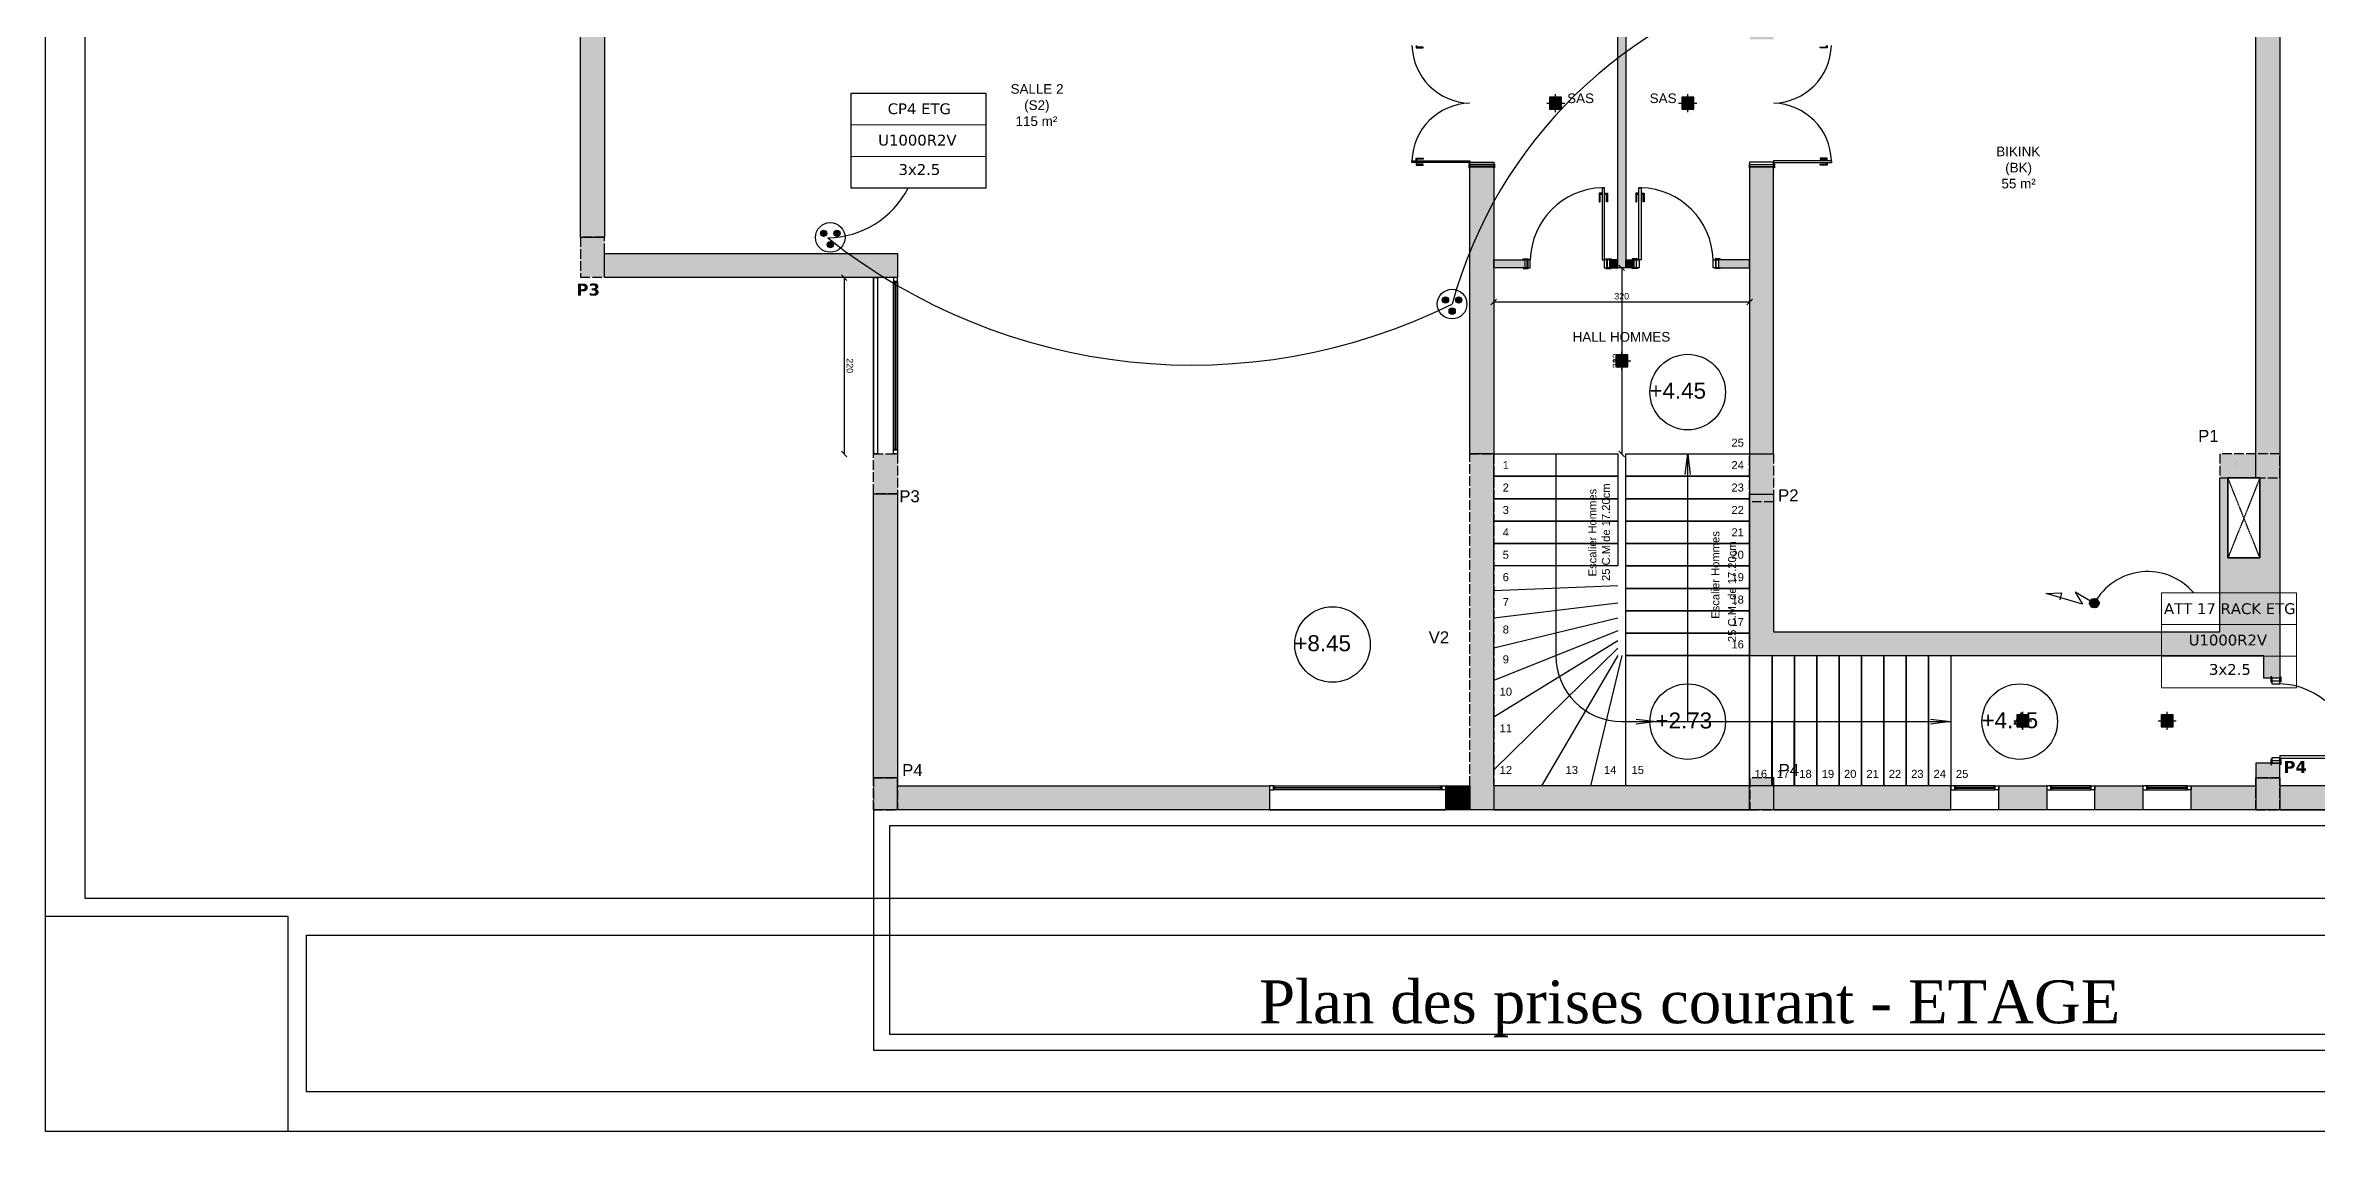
# Model space of a CAD drawing. Header units: millimetres. Extents: x 71819 to 78266, y 23672 to 38445.
# Drawn here: x 73590 to 76428, y 35391 to 36749 of the extents above; entities that cross this region are included whole.
import ezdxf
from ezdxf.enums import TextEntityAlignment as Align

# ---------------------------------------------------------------- set-up
doc = ezdxf.new("R2010")
doc.units = ezdxf.units.MM
for name, pattern in [('ACAD_ISO02W100', [15, 12, -3]), ('ACAD_ISO03W100', [30, 12, -18]), ('PROJECTION', [0.375, 0.25, -0.125])]:
    doc.linetypes.add(name, pattern=pattern)
for name, color, linetype in [('FORCE', 3, 'Continuous'), ('Plan Archi', 8, 'Continuous'), ('prise', 1, 'Continuous'), ('PRISES DE COURANT', 5, 'Continuous'), ('TEXTE', 7, 'Continuous')]:
    doc.layers.add(name, color=color, linetype=linetype)
doc.layers.add('STRUCTURE POUTRES', color=5, linetype='ACAD_ISO03W100', lineweight=20)
doc.styles.add('ARIAL', font='arial.ttf')
doc.styles.add('CARTOUCHE', font='verdana.ttf')
doc.styles.get("Standard").update_dxf_attribs({"font": 'arial.ttf'})
doc.styles.add('Verdana', font='verdana.ttf')

# ---------------------------------------------------------------- blocks, each defined once
blk = doc.blocks.new('_OBLIQUE')
at = {"color": 0, "linetype": 'ByBlock'}
blk.add_line((-0.5, -0.5), (0.5, 0.5), dxfattribs=at)
blk = doc.blocks.new('Prise de courant normale')
at = {"layer": 'prise', "linetype": 'Continuous'}
for points in [[(-122, 51, 1), (-44, 51, 1)], [(44, 51, 1), (122, 51, 1)], [(-38, -89, 1), (41, -89, 1)]]:
    blk.add_hatch(color=5, dxfattribs=at).paths.add_polyline_path(points, flags=0)
at = {"layer": 'prise', "color": 1, "linetype": 'Continuous'}
blk.add_circle((0, 0), 185, dxfattribs=at)
at = {"layer": 'prise', "color": 5, "linetype": 'Continuous'}
for centre in [(-83, 51), (83, 51), (1, -89)]:
    blk.add_circle(centre, 39.4, dxfattribs=at)
blk = doc.blocks.new('ETIQ ECL')
at = {"color": 6, "linetype": 'ByBlock'}
blk.add_lwpolyline([(-28.09, 19.8), (28.09, 19.8), (28.09, -19.8), (-28.09, -19.8)], close=True, dxfattribs=at)
at = {"layer": 'STRUCTURE POUTRES', "color": 6, "linetype": 'ByBlock'}
for points in [[(-28.09, 19.8), (28.09, 19.8), (28.09, 6.6), (-28.09, 6.6)], [(-28.09, 6.6), (28.09, 6.6), (28.09, -6.6), (-28.09, -6.6)], [(-28.09, -6.6), (28.09, -6.6), (28.09, -19.8), (-28.09, -19.8)]]:
    blk.add_lwpolyline(points, close=True, dxfattribs=at)
at = {"layer": 'STRUCTURE POUTRES', "color": 6, "linetype": 'ByBlock', "style": 'Verdana'}
for tag, p in [('CIRCUIT', (0.33, 10.99)), ('CABLE', (-0.49, -2.08)), ('SECTION', (0.37, -14.32))]:
    blk.add_attdef(tag, text='', height=4.5, dxfattribs=at).set_placement(p, align=Align.CENTER)
blk = doc.blocks.new('alimentation electrique')
at = {"layer": 'FORCE', "lineweight": 50}
blk.add_hatch(color=1, dxfattribs=at).paths.add_polyline_path([(54.9, -36.5, 1), (41.3, -19.1, 1)])
at = {"color": 1, "linetype": 'ByBlock'}
blk.add_lwpolyline([(38.4, -22.6), (0.5, -0.3), (18.2, -30.1), (-72.5, -4), (-33.8, -1.9), (-38.2, -19.2)], dxfattribs=at)
at = {"layer": 'FORCE', "color": 1, "lineweight": 40}
blk.add_circle((48.1, -27.8), 11, dxfattribs=at)

msp = doc.modelspace()

# ---------------------------------------------------------------- hatches: boundary and pattern name
at = {"layer": 'Plan Archi'}
h = msp.add_hatch(color=256, dxfattribs=at)
h.dxf.hatch_style = 1
h.paths.add_polyline_path([(74258.2, 37304.3), (74288.2, 37304.3), (74288.2, 36508.5), (74258.2, 36508.5)])
h = msp.add_hatch(color=256, dxfattribs=at)
h.dxf.hatch_style = 1
h.paths.add_polyline_path([(75719.3, 36756), (75719.3, 36952.2), (76032.7, 36952.2), (76032.7, 36980.7), (76042.7, 36980.7), (76042.7, 36952.2), (76381.8, 36952.2), (76381.8, 35957.8), (76361.8, 35957.8), (76361.8, 35986), (75719.3, 35986), (75719.3, 36188), (75749.3, 36188), (75749.3, 36016), (76306.9, 36016), (76306.9, 36208.2), (76351.8, 36208.2), (76351.8, 36922.2), (75749.3, 36922.2), (75749.3, 36756)])
h.paths.add_polyline_path([(76316.9, 36208.2), (76356.9, 36208.2), (76356.9, 36108.2), (76316.9, 36108.2)], flags=17)
h = msp.add_hatch(color=256, dxfattribs=at)
h.dxf.hatch_style = 1
h.paths.add_polyline_path([(75554.4, 36882.2), (75564.4, 36882.2), (75564.4, 36470.7), (75554.4, 36470.7)])
at = {"layer": 'Plan Archi', "true_color": 0xffffff}
h = msp.add_hatch(color=7, dxfattribs=at)
h.dxf.hatch_style = 1
h.paths.add_polyline_path([(75469.4, 36669), (75484.4, 36669), (75484.4, 36684), (75469.4, 36684)])
at = {"layer": 'Plan Archi'}
h = msp.add_hatch(color=256, dxfattribs=at)
h.dxf.hatch_style = 1
edge = h.paths.add_edge_path()
edge.add_arc((75476.9, 36676.5), 2.73, 0, 360, ccw=False)
at = {"layer": 'Plan Archi', "true_color": 0xffffff}
h = msp.add_hatch(color=7, dxfattribs=at)
h.dxf.hatch_style = 1
h.paths.add_polyline_path([(75634.4, 36669), (75649.4, 36669), (75649.4, 36684), (75634.4, 36684)])
at = {"layer": 'Plan Archi'}
h = msp.add_hatch(color=256, dxfattribs=at)
h.dxf.hatch_style = 1
edge = h.paths.add_edge_path()
edge.add_arc((75641.9, 36676.5), 2.73, 0, 360, ccw=False)
h = msp.add_hatch(color=256, dxfattribs=at)
h.dxf.hatch_style = 1
h.paths.add_polyline_path([(75369.5, 36597), (75399.5, 36597), (75399.5, 36238.2), (75369.5, 36238.2)])
h = msp.add_hatch(color=256, dxfattribs=at)
h.dxf.hatch_style = 1
h.paths.add_polyline_path([(75719.3, 36238.2), (75749.3, 36238.2), (75749.3, 36597), (75719.3, 36597)], flags=17)
at = {"layer": 'Plan Archi', "linetype": 'ACAD_ISO02W100'}
for points in [[(74258.2, 36458.9), (74288.2, 36458.9), (74288.2, 36508.9), (74258.2, 36508.9)], [(74624.6, 36238.2), (74654.6, 36238.2), (74654.6, 36188.2), (74624.6, 36188.2)], [(75719.3, 36238.2), (75749.3, 36238.2), (75749.3, 36178.2), (75719.3, 36178.2)], [(76306.9, 36208.2), (76381.9, 36208.2), (76381.9, 36238.2), (76306.9, 36238.2)], [(76306.9, 36208.2), (76381.9, 36208.2), (76381.9, 36238.2), (76306.9, 36238.2)], [(74654.6, 35793.4), (74654.6, 35833.4), (74624.6, 35833.4), (74624.6, 35793.4)]]:
    msp.add_hatch(color=256, dxfattribs=at).paths.add_polyline_path(points)
at = {"layer": 'Plan Archi'}
h = msp.add_hatch(color=256, dxfattribs=at)
h.dxf.hatch_style = 1
h.paths.add_polyline_path([(74654.6, 36458.5), (74288.2, 36458.5), (74288.2, 36488.5), (74654.6, 36488.5)])
h = msp.add_hatch(color=256, dxfattribs=at)
h.dxf.hatch_style = 1
h.paths.add_polyline_path([(75438.3, 36470.7), (75399.5, 36470.7), (75399.5, 36480.7), (75438.3, 36480.7)])
h = msp.add_hatch(color=256, dxfattribs=at)
h.dxf.hatch_style = 1
h.paths.add_polyline_path([(75544.4, 36470.7), (75554.4, 36470.7), (75554.4, 36480.7), (75544.4, 36480.7)])
h = msp.add_hatch(color=256, dxfattribs=at)
h.dxf.hatch_style = 1
h.paths.add_polyline_path([(75574.4, 36470.7), (75564.4, 36470.7), (75564.4, 36480.7), (75574.4, 36480.7)])
h = msp.add_hatch(color=256, dxfattribs=at)
h.dxf.hatch_style = 1
h.paths.add_polyline_path([(75680.5, 36470.7), (75719.3, 36470.7), (75719.3, 36480.7), (75680.5, 36480.7)])
at = {"layer": 'Plan Archi', "true_color": 0xffffff}
h = msp.add_hatch(color=7, dxfattribs=at)
h.dxf.hatch_style = 1
h.paths.add_polyline_path([(75552, 36346.9), (75567, 36346.9), (75567, 36361.9), (75552, 36361.9)])
at = {"layer": 'Plan Archi'}
h = msp.add_hatch(color=256, dxfattribs=at)
h.dxf.hatch_style = 1
edge = h.paths.add_edge_path()
edge.add_arc((75559.5, 36354.4), 2.73, 0, 360, ccw=False)
at = {"layer": 'Plan Archi', "linetype": 'ACAD_ISO02W100'}
h = msp.add_hatch(color=256, dxfattribs=at)
h.dxf.hatch_style = 1
h.paths.add_polyline_path([(74624.6, 36238.2), (74654.6, 36238.2), (74654.6, 36188.2), (74624.6, 36188.2)])
h = msp.add_hatch(color=256, dxfattribs=at)
h.dxf.hatch_style = 1
h.paths.add_polyline_path([(75369.5, 36238.2), (75399.6, 36238.2), (75399.6, 35793.4), (75369.5, 35793.4)])
at = {"layer": 'Plan Archi'}
h = msp.add_hatch(color=256, dxfattribs=at)
h.dxf.hatch_style = 1
h.paths.add_polyline_path([(74624.6, 36188.2), (74654.6, 36188.2), (74654.6, 35833.4), (74624.6, 35833.4)])
at = {"layer": 'Plan Archi', "true_color": 0xffffff}
h = msp.add_hatch(color=7, dxfattribs=at)
h.dxf.hatch_style = 1
h.paths.add_polyline_path([(76053.3, 35897.1), (76068.3, 35897.1), (76068.3, 35912.1), (76053.3, 35912.1)])
at = {"layer": 'Plan Archi'}
h = msp.add_hatch(color=256, dxfattribs=at)
h.dxf.hatch_style = 1
edge = h.paths.add_edge_path()
edge.add_arc((76060.8, 35904.6), 2.73, 0, 360, ccw=False)
at = {"layer": 'Plan Archi', "true_color": 0xffffff}
h = msp.add_hatch(color=7, dxfattribs=at)
h.dxf.hatch_style = 1
h.paths.add_polyline_path([(76233.3, 35897.1), (76248.3, 35897.1), (76248.3, 35912.1), (76233.3, 35912.1)])
at = {"layer": 'Plan Archi'}
h = msp.add_hatch(color=256, dxfattribs=at)
h.dxf.hatch_style = 1
edge = h.paths.add_edge_path()
edge.add_arc((76240.8, 35904.6), 2.73, 0, 360, ccw=False)
h = msp.add_hatch(color=256, dxfattribs=at)
h.dxf.hatch_style = 1
h.paths.add_polyline_path([(76511.8, 35823.4), (76381.8, 35823.4), (76381.8, 35851.7), (76351.8, 35851.7), (76351.8, 35833.4), (76381.8, 35833.4), (76381.8, 35793.4), (76511.8, 35793.4)])
at = {"layer": 'Plan Archi', "linetype": 'ACAD_ISO02W100'}
h = msp.add_hatch(color=256, dxfattribs=at)
h.dxf.hatch_style = 1
h.paths.add_polyline_path([(74624.6, 35833.4), (74654.6, 35833.4), (74654.6, 35793.4), (74624.6, 35793.4)])
at = {"layer": 'Plan Archi'}
h = msp.add_hatch(color=256, dxfattribs=at)
h.dxf.hatch_style = 1
h.paths.add_polyline_path([(74654.6, 35823.4), (75119.5, 35823.4), (75119.5, 35793.4), (74654.6, 35793.4)])
h = msp.add_hatch(color=256, dxfattribs=at)
h.dxf.hatch_style = 1
h.paths.add_polyline_path([(75339.5, 35823.4), (75369.5, 35823.4), (75369.5, 35793.4), (75339.5, 35793.4)])
h = msp.add_hatch(color=256, dxfattribs=at)
h.dxf.hatch_style = 1
h.paths.add_polyline_path([(75399.6, 35793.4), (75719.3, 35793.4), (75719.3, 35823.4), (75399.6, 35823.4)])
at = {"layer": 'Plan Archi', "linetype": 'ACAD_ISO02W100'}
h = msp.add_hatch(color=256, dxfattribs=at)
h.dxf.hatch_style = 1
h.paths.add_polyline_path([(75719.4, 35793.4), (75749.4, 35793.4), (75749.4, 35833.4), (75719.4, 35833.4)])
at = {"layer": 'Plan Archi'}
h = msp.add_hatch(color=256, dxfattribs=at)
h.dxf.hatch_style = 1
h.paths.add_polyline_path([(75970.8, 35823.4), (75749.3, 35823.4), (75749.3, 35793.4), (75970.8, 35793.4)])
h = msp.add_hatch(color=256, dxfattribs=at)
h.dxf.hatch_style = 1
h.paths.add_polyline_path([(76030.8, 35793.4), (76030.8, 35823.4), (76090.8, 35823.4), (76090.8, 35793.4)])
h = msp.add_hatch(color=256, dxfattribs=at)
h.dxf.hatch_style = 1
h.paths.add_polyline_path([(76150.8, 35793.4), (76150.8, 35823.4), (76210.8, 35823.4), (76210.8, 35793.4)])
h = msp.add_hatch(color=256, dxfattribs=at)
h.dxf.hatch_style = 1
h.paths.add_polyline_path([(76270.8, 35823.4), (76351.8, 35823.4), (76351.8, 35793.4), (76270.8, 35793.4)])
at = {"layer": 'Plan Archi', "linetype": 'ACAD_ISO02W100'}
h = msp.add_hatch(color=256, dxfattribs=at)
h.dxf.hatch_style = 1
h.paths.add_polyline_path([(76351.8, 35833.4), (76381.8, 35833.4), (76381.8, 35793.4), (76351.8, 35793.4)])
h = msp.add_hatch(color=256, dxfattribs=at)
h.dxf.hatch_style = 1
h.paths.add_polyline_path([(76351.8, 35793.4), (76381.8, 35793.4), (76381.8, 35833.4), (76351.8, 35833.4)])

# ---------------------------------------------------------------- linework, layer by layer
msp.add_lwpolyline([(77866.2, 38444.6), (77866.2, 35391.5), (73589.8, 35391.5), (73589.8, 38444.6)], close=True)
for points in [[(73639.5, 35682.9), (73639.5, 38394.9), (77816.4, 38394.9), (77816.4, 35682.9)], [(77816.4, 35682.9), (73639.5, 35682.9)], [(73893, 35391.5), (73893, 35660), (73589.8, 35660)], [(73916, 35637), (77194.9, 35637)], [(73916, 35441.2), (73916, 35637)], [(77194.9, 35441.2), (73916, 35441.2)], [(77194.9, 35441.2), (73920, 35441.2)]]:
    msp.add_lwpolyline(points)
at = {"color": 6, "linetype": 'ByBlock'}
msp.add_arc((76216.6, 36015.4, -1), 75.8, 40.4285, 151.3119, dxfattribs=at)
at = {"layer": 'Plan Archi'}
for p, q in [((76381.8, 36952.2), (76381.8, 35957.8)), ((76351.8, 36208.2), (76351.8, 36922.2)), ((75554.4, 36470.7), (75554.4, 36882.2)), ((75564.4, 36882.2), (75564.4, 36470.7)), ((75302.7, 36748.4), (75302.7, 36745.4)), ((75302.7, 36745.4), (75311.3, 36745.4)), ((75303.6, 36746.5), (75303.6, 36748.5)), ((75311.3, 36746.5), (75303.6, 36746.5)), ((75311.3, 36745.4), (75311.3, 36746.5)), ((75807.5, 36746.5), (75815.2, 36746.5)), ((75807.5, 36745.4), (75807.5, 36746.5)), ((75816.1, 36745.4), (75807.5, 36745.4)), ((75815.2, 36746.5), (75815.2, 36748.5)), ((75816.1, 36748.4), (75816.1, 36745.4)), ((75297.3, 36604.3), (75369.5, 36604.3)), ((75297.3, 36602.2), (75297.3, 36604.3)), ((75297.3, 36604.3), (75297.3, 36602.2)), ((75369.5, 36602.2), (75297.3, 36602.2)), ((75302.7, 36607.5), (75311.3, 36607.5)), ((75302.7, 36604.5), (75302.7, 36607.5)), ((75302.7, 36602.1), (75302.7, 36599.1)), ((75302.7, 36599.1), (75311.3, 36599.1)), ((75311.3, 36606.4), (75303.6, 36606.4)), ((75303.6, 36606.4), (75303.6, 36604.4)), ((75303.6, 36600.2), (75303.6, 36602.2)), ((75311.3, 36600.2), (75303.6, 36600.2)), ((75311.3, 36607.5), (75311.3, 36606.4)), ((75311.3, 36599.1), (75311.3, 36600.2)), ((75369.3, 36600.7), (75368.6, 36600.7)), ((75368.6, 36600.7), (75368.6, 36595.6)), ((75368.6, 36595.6), (75369.3, 36595.6)), ((75369.3, 36595.6), (75369.3, 36600.7)), ((75369.5, 36604.3), (75369.5, 36602.2)), ((75369.5, 36602.5), (75399.5, 36602.5)), ((75369.5, 36599.9), (75369.5, 36602.5)), ((75369.5, 36597), (75369.5, 36602.5)), ((75369.5, 36597.1), (75369.5, 36600.5)), ((75399.5, 36599.9), (75369.5, 36599.9)), ((75369.5, 36599.5), (75399.5, 36599.5)), ((75369.5, 36597), (75399.5, 36597)), ((75369.5, 36238.2), (75369.5, 36597)), ((75399.5, 36597), (75369.5, 36597)), ((75399.5, 36602.5), (75399.5, 36599.9)), ((75399.5, 36599.5), (75399.5, 36597)), ((75399.5, 36597), (75399.5, 36238.2)), ((75399.6, 36600.7), (75400.3, 36600.7)), ((75399.6, 36595.6), (75399.6, 36600.7)), ((75400.3, 36595.6), (75399.6, 36595.6)), ((75400.3, 36600.7), (75400.3, 36595.6)), ((75719.2, 36600.7), (75718.5, 36600.7)), ((75718.5, 36600.7), (75718.5, 36595.6)), ((75718.5, 36595.6), (75719.2, 36595.6)), ((75719.2, 36595.6), (75719.2, 36600.7)), ((75749.3, 36602.5), (75719.3, 36602.5)), ((75719.3, 36602.5), (75719.3, 36599.9)), ((75719.3, 36599.9), (75749.3, 36599.9)), ((75749.3, 36599.5), (75719.3, 36599.5)), ((75719.3, 36599.5), (75719.3, 36597)), ((75749.3, 36597), (75719.3, 36597)), ((75719.3, 36597), (75719.3, 36238.2)), ((75719.3, 36597), (75749.3, 36597)), ((75821.4, 36604.3), (75749.3, 36604.3)), ((75749.3, 36604.3), (75749.3, 36602.2)), ((75749.3, 36599.9), (75749.3, 36602.5)), ((75749.3, 36597), (75749.3, 36602.5)), ((75749.3, 36602.2), (75821.4, 36602.2)), ((75749.3, 36597.1), (75749.3, 36600.5)), ((75749.3, 36238.2), (75749.3, 36597)), ((75749.4, 36600.7), (75750.2, 36600.7)), ((75749.4, 36595.6), (75749.4, 36600.7)), ((75750.2, 36595.6), (75749.4, 36595.6)), ((75750.2, 36600.7), (75750.2, 36595.6)), ((75816.1, 36607.5), (75807.5, 36607.5)), ((75807.5, 36607.5), (75807.5, 36606.4)), ((75807.5, 36606.4), (75815.2, 36606.4)), ((75807.5, 36600.2), (75815.2, 36600.2)), ((75807.5, 36599.1), (75807.5, 36600.2)), ((75816.1, 36599.1), (75807.5, 36599.1)), ((75815.2, 36606.4), (75815.2, 36604.4)), ((75815.2, 36600.2), (75815.2, 36602.2)), ((75816.1, 36604.5), (75816.1, 36607.5)), ((75816.1, 36602.1), (75816.1, 36599.1)), ((75821.4, 36602.2), (75821.4, 36604.3)), ((75821.4, 36604.3), (75821.4, 36602.2)), ((75531.2, 36564), (75531.2, 36553.3)), ((75535, 36564), (75531.2, 36564)), ((75531.2, 36553.3), (75532.6, 36553.3)), ((75532.6, 36553.3), (75532.6, 36562.9)), ((75532.6, 36562.9), (75535.1, 36562.9)), ((75535.2, 36570.7), (75535.2, 36480.7)), ((75537.8, 36570.7), (75535.2, 36570.7)), ((75535.2, 36570.7), (75537.8, 36570.7)), ((75537.8, 36480.7), (75537.8, 36570.7)), ((75540.4, 36562.9), (75537.9, 36562.9)), ((75538, 36564), (75541.8, 36564)), ((75540.4, 36553.3), (75540.4, 36562.9)), ((75541.8, 36553.3), (75540.4, 36553.3)), ((75541.8, 36564), (75541.8, 36553.3)), ((75577, 36564), (75577, 36553.3)), ((75580.8, 36564), (75577, 36564)), ((75577, 36553.3), (75578.4, 36553.3)), ((75578.4, 36553.3), (75578.4, 36562.9)), ((75578.4, 36562.9), (75580.9, 36562.9)), ((75581, 36480.7), (75581, 36570.7)), ((75581, 36570.7), (75583.6, 36570.7)), ((75583.6, 36570.7), (75581, 36570.7)), ((75583.6, 36570.7), (75583.6, 36480.7)), ((75586.2, 36562.9), (75583.7, 36562.9)), ((75583.8, 36564), (75587.6, 36564)), ((75586.2, 36553.3), (75586.2, 36562.9)), ((75587.6, 36553.3), (75586.2, 36553.3)), ((75587.6, 36564), (75587.6, 36553.3)), ((74288.2, 36458.5), (74288.2, 36488.5)), ((74288.2, 36488.5), (74654.6, 36488.5)), ((74654.6, 36488.5), (74654.6, 36458.5)), ((75399.5, 36470.7), (75399.5, 36480.7)), ((75399.5, 36480.7), (75438.3, 36480.7)), ((75438.3, 36470.7), (75399.5, 36470.7)), ((75436.3, 36480.9), (75436.3, 36481.8)), ((75436.3, 36481.8), (75442.6, 36481.8)), ((75442.6, 36480.9), (75436.3, 36480.9)), ((75436.3, 36470.6), (75436.3, 36469.7)), ((75442.6, 36470.6), (75436.3, 36470.6)), ((75436.3, 36469.7), (75442.6, 36469.7)), ((75438.3, 36480.7), (75438.3, 36470.7)), ((75438.3, 36480.7), (75438.3, 36470.7)), ((75441.5, 36480.7), (75438.3, 36480.7)), ((75438.3, 36470.7), (75441.5, 36470.7)), ((75441.5, 36470.7), (75441.5, 36480.7)), ((75442, 36480.7), (75442, 36470.7)), ((75445.2, 36480.7), (75442, 36480.7)), ((75442, 36470.7), (75445.2, 36470.7)), ((75442.6, 36481.8), (75442.6, 36480.9)), ((75442.6, 36469.7), (75442.6, 36470.6)), ((75445.2, 36470.7), (75445.2, 36480.7)), ((75535.2, 36480.7), (75537.8, 36480.7)), ((75537.5, 36480.7), (75537.5, 36470.7)), ((75540.7, 36480.7), (75537.5, 36480.7)), ((75544.4, 36480.7), (75537.5, 36480.7)), ((75537.5, 36470.7), (75540.7, 36470.7)), ((75539.8, 36480.9), (75539.8, 36481.8)), ((75539.8, 36481.8), (75546.1, 36481.8)), ((75546.1, 36480.9), (75539.8, 36480.9)), ((75539.8, 36470.6), (75539.8, 36469.7)), ((75546.1, 36470.6), (75539.8, 36470.6)), ((75539.8, 36469.7), (75546.1, 36469.7)), ((75544.2, 36480.7), (75540, 36480.7)), ((75540.7, 36470.7), (75540.7, 36480.7)), ((75541.2, 36480.7), (75541.2, 36470.7)), ((75541.2, 36470.7), (75544.4, 36470.7)), ((75554.4, 36480.7), (75544.4, 36480.7)), ((75544.4, 36480.7), (75544.4, 36470.7)), ((75544.4, 36470.7), (75544.4, 36480.7)), ((75544.4, 36470.7), (75554.4, 36470.7)), ((75546.1, 36481.8), (75546.1, 36480.9)), ((75546.1, 36469.7), (75546.1, 36470.6)), ((75554.4, 36470.7), (75554.4, 36480.7)), ((75564.4, 36470.7), (75554.4, 36470.7)), ((75559.4, 36470.7), (75559.4, 36238)), ((75564.4, 36470.7), (75564.4, 36480.7)), ((75564.4, 36480.7), (75574.4, 36480.7)), ((75574.4, 36470.7), (75564.4, 36470.7)), ((75579, 36481.8), (75572.7, 36481.8)), ((75572.7, 36481.8), (75572.7, 36480.9)), ((75572.7, 36480.9), (75579, 36480.9)), ((75572.7, 36469.7), (75572.7, 36470.6)), ((75572.7, 36470.6), (75579, 36470.6)), ((75579, 36469.7), (75572.7, 36469.7)), ((75574.4, 36480.7), (75574.4, 36470.7)), ((75574.4, 36470.7), (75574.4, 36480.7)), ((75574.4, 36480.7), (75581.3, 36480.7)), ((75577.6, 36470.7), (75574.4, 36470.7)), ((75574.5, 36480.7), (75578.8, 36480.7)), ((75577.6, 36480.7), (75577.6, 36470.7)), ((75578.1, 36470.7), (75578.1, 36480.7)), ((75578.1, 36480.7), (75581.3, 36480.7)), ((75581.3, 36470.7), (75578.1, 36470.7)), ((75579, 36480.9), (75579, 36481.8)), ((75579, 36470.6), (75579, 36469.7)), ((75583.6, 36480.7), (75581, 36480.7)), ((75581.3, 36480.7), (75581.3, 36470.7)), ((75673.6, 36470.7), (75673.6, 36480.7)), ((75673.6, 36480.7), (75676.8, 36480.7)), ((75676.8, 36470.7), (75673.6, 36470.7)), ((75682.5, 36481.8), (75676.2, 36481.8)), ((75676.2, 36481.8), (75676.2, 36480.9)), ((75676.2, 36480.9), (75682.5, 36480.9)), ((75676.2, 36469.7), (75676.2, 36470.6)), ((75676.2, 36470.6), (75682.5, 36470.6)), ((75682.5, 36469.7), (75676.2, 36469.7)), ((75676.8, 36480.7), (75676.8, 36470.7)), ((75677.3, 36470.7), (75677.3, 36480.7)), ((75677.3, 36480.7), (75680.5, 36480.7)), ((75680.5, 36470.7), (75677.3, 36470.7)), ((75719.3, 36480.7), (75680.5, 36480.7)), ((75680.5, 36480.7), (75680.5, 36470.7)), ((75680.5, 36480.7), (75680.5, 36470.7)), ((75680.5, 36470.7), (75719.3, 36470.7)), ((75682.5, 36480.9), (75682.5, 36481.8)), ((75682.5, 36470.6), (75682.5, 36469.7)), ((75719.3, 36470.7), (75719.3, 36480.7)), ((74654.6, 36458.5), (74288.2, 36458.5)), ((74587.9, 36458.5), (74587.9, 36238.2)), ((74624.6, 36238.2), (74624.6, 36458.5)), ((74624.6, 36458.5), (74629.6, 36458.5)), ((74629.6, 36458.5), (74629.6, 36238.2)), ((74649.6, 36243.2), (74649.6, 36453.5)), ((74654.6, 36453.5), (74654.6, 36243.2)), ((75399.5, 36428), (75719.3, 36428)), ((74629.6, 36238.2), (74624.6, 36238.2)), ((75399.5, 36238.2), (75369.5, 36238.2)), ((75399.6, 35823.4), (75399.6, 36238.2)), ((75399.6, 36238.2), (75554.5, 36238.2)), ((75399.6, 36210.2), (75399.6, 36238.2)), ((75477, 36238.2), (75477, 35986.2)), ((75554.5, 36238.2), (75554.5, 36210.2)), ((75564.5, 36238.2), (75719.3, 36238.2)), ((75564.5, 36210.2), (75564.5, 36238.2)), ((75638.9, 36212.4), (75641.9, 36238.2)), ((75641.9, 36238.2), (75644.9, 36212.4)), ((75641.9, 36056.2), (75641.9, 36238.2)), ((75641.9, 35903.7), (75641.9, 36238.2)), ((75719.3, 36238.2), (75749.3, 36238.2)), ((75719.3, 36238.2), (75719.3, 36210.2)), ((74624.6, 36188.2), (74654.6, 36188.2)), ((74624.6, 35833.4), (74624.6, 36188.2)), ((74654.6, 36188.2), (74654.6, 35833.4)), ((75399.6, 36210.2), (75554.5, 36210.2)), ((75399.6, 36182.2), (75399.6, 36210.2)), ((75554.5, 36210.2), (75399.6, 36210.2)), ((75554.5, 36210.2), (75554.5, 36182.2)), ((75719.3, 36210.2), (75564.5, 36210.2)), ((75564.5, 36210.2), (75719.3, 36210.2)), ((75564.5, 36182.2), (75564.5, 36210.2)), ((75719.3, 36210.2), (75719.3, 36182.2)), ((75719.3, 35986), (75719.3, 36188)), ((75719.3, 36188), (75749.3, 36188)), ((75749.3, 36188), (75749.3, 36016)), ((76306.9, 36016), (76306.9, 36208.2)), ((76306.9, 36208.2), (76351.8, 36208.2)), ((76316.9, 36208.2), (76356.9, 36208.2)), ((76316.9, 36108.2), (76316.9, 36208.2)), ((76356.9, 36208.2), (76356.9, 36108.2)), ((75399.6, 36182.2), (75554.5, 36182.2)), ((75399.6, 36154.2), (75399.6, 36182.2)), ((75554.5, 36182.2), (75399.6, 36182.2)), ((75554.5, 36182.2), (75554.5, 36154.2)), ((75719.3, 36182.2), (75564.5, 36182.2)), ((75564.5, 36182.2), (75719.3, 36182.2)), ((75564.5, 36154.2), (75564.5, 36182.2)), ((75719.3, 36182.2), (75719.3, 36154.2)), ((75399.6, 36154.2), (75554.5, 36154.2)), ((75399.6, 36126.2), (75399.6, 36154.2)), ((75554.5, 36154.2), (75399.6, 36154.2)), ((75554.5, 36154.2), (75554.5, 36126.2)), ((75719.3, 36154.2), (75564.5, 36154.2)), ((75564.5, 36154.2), (75719.3, 36154.2)), ((75564.5, 36126.2), (75564.5, 36154.2)), ((75719.3, 36154.2), (75719.3, 36126.2)), ((75399.6, 36126.2), (75554.5, 36126.2)), ((75399.6, 36098.2), (75399.6, 36126.2)), ((75554.5, 36126.2), (75399.6, 36126.2)), ((75554.5, 36098.2), (75399.6, 36098.2)), ((75554.5, 36126.2), (75554.5, 36098.2)), ((75719.3, 36126.2), (75564.5, 36126.2)), ((75564.5, 36126.2), (75719.3, 36126.2)), ((75564.5, 36098.2), (75564.5, 36126.2)), ((75719.3, 36098.2), (75564.5, 36098.2)), ((75564.5, 36098.2), (75719.3, 36098.2)), ((75564.5, 36070.2), (75564.5, 36098.2)), ((75719.3, 36126.2), (75719.3, 36098.2)), ((75719.3, 36098.2), (75719.3, 36070.2)), ((76356.9, 36108.2), (76316.9, 36108.2)), ((75554.5, 36073.3), (75399.5, 36067)), ((75564.5, 36070.2), (75719.3, 36070.2)), ((75564.5, 36042.2), (75564.5, 36070.2)), ((75719.3, 36070.2), (75564.5, 36070.2)), ((75719.3, 36070.2), (75719.3, 36042.2)), ((75554.5, 36051.5), (75399.5, 36032.8)), ((75564.5, 36042.2), (75719.3, 36042.2)), ((75564.5, 36014.2), (75564.5, 36042.2)), ((75719.3, 36042.2), (75564.5, 36042.2)), ((75719.3, 36042.2), (75719.3, 36014.2)), ((75554.5, 36032.8), (75399.5, 35995.5)), ((75554.5, 36017.3), (75399.5, 35955)), ((75719.3, 36014.2), (75564.5, 36014.2)), ((75564.5, 36014.2), (75719.3, 36014.2)), ((75564.5, 35986.2), (75564.5, 36014.2)), ((75719.3, 36014.2), (75719.3, 35986.2)), ((75749.3, 36016), (76306.9, 36016)), ((75554.5, 36004.8), (75399.5, 35909.2)), ((75554.5, 35995.5), (75399.5, 35843.4)), ((75554.5, 35986.2), (75459.4, 35823.4)), ((75559.5, 35986.2), (75520.4, 35823.4)), ((75564.5, 35823.4), (75564.5, 35986.2)), ((75564.5, 35986.2), (75719.3, 35986.2)), ((75719.3, 35986.2), (75564.5, 35986.2)), ((75719.3, 35823.4), (75719.3, 35986.2)), ((75719.3, 35986.2), (75747.3, 35986.2)), ((75719.3, 35986.2), (75719.3, 35823.4)), ((76361.8, 35986), (75719.3, 35986)), ((75747.2, 35823.4), (75747.3, 35986.2)), ((75747.3, 35986.2), (75775.2, 35986.2)), ((75747.3, 35986.2), (75747.3, 35823.4)), ((75775.1, 35823.4), (75775.2, 35986.2)), ((75775.2, 35986.2), (75803.1, 35986.2)), ((75775.2, 35986.2), (75775.2, 35823.4)), ((75803.1, 35823.4), (75803.1, 35986.2)), ((75803.1, 35986.2), (75831.1, 35986.2)), ((75803.1, 35986.2), (75803.1, 35823.4)), ((75831, 35823.4), (75831.1, 35986.2)), ((75831.1, 35986.2), (75859, 35986.2)), ((75831.1, 35986.2), (75831.1, 35823.4)), ((75859, 35823.4), (75859, 35986.2)), ((75859, 35986.2), (75887, 35986.2)), ((75859, 35986.2), (75859, 35823.4)), ((75886.9, 35823.4), (75887, 35986.2)), ((75887, 35986.2), (75914.9, 35986.2)), ((75887, 35986.2), (75887, 35823.4)), ((75914.9, 35823.4), (75914.9, 35986.2)), ((75914.9, 35986.2), (75942.9, 35986.2)), ((75914.9, 35986.2), (75914.9, 35823.4)), ((75942.8, 35823.4), (75942.9, 35986.2)), ((75942.9, 35986.2), (75970.8, 35986.2)), ((75942.9, 35986.2), (75942.9, 35823.4)), ((75970.8, 35986.2), (75970.8, 35823.4)), ((76361.8, 35957.8), (76361.8, 35986)), ((76381.8, 35957.8), (76361.8, 35957.8)), ((76371.7, 35959.7), (76370.7, 35959.7)), ((76370.7, 35959.7), (76370.7, 35953.5)), ((76371.7, 35953.5), (76371.7, 35959.7)), ((76381.8, 35957.8), (76371.8, 35957.8)), ((76371.8, 35957.8), (76371.8, 35954.6)), ((76381.8, 35954.6), (76381.8, 35957.8)), ((76382, 35959.7), (76382.9, 35959.7)), ((76382, 35953.5), (76382, 35959.7)), ((76382.9, 35959.7), (76382.9, 35953.5)), ((76370.7, 35953.5), (76371.7, 35953.5)), ((76371.8, 35954.6), (76381.8, 35954.6)), ((76381.8, 35954.1), (76371.8, 35954.1)), ((76371.8, 35954.1), (76371.8, 35950.9)), ((76371.8, 35950.9), (76381.8, 35950.9)), ((76381.8, 35950.9), (76381.8, 35954.1)), ((76382.9, 35953.5), (76382, 35953.5)), ((75559.5, 35903.7), (75564.5, 35903.7)), ((75564.5, 35903.7), (75641.9, 35903.7)), ((75577.4, 35906.7), (75603.2, 35903.7)), ((75603.2, 35903.7), (75577.4, 35900.7)), ((75641.9, 35903.7), (75970.8, 35903.7)), ((75945.1, 35906.7), (75970.8, 35903.7)), ((75970.8, 35903.7), (75945.1, 35900.7)), ((76371.7, 35856.3), (76370.7, 35856.3)), ((76370.7, 35856.3), (76370.7, 35850)), ((76370.7, 35850), (76371.7, 35850)), ((76371.7, 35850), (76371.7, 35856.3)), ((76381.8, 35858.6), (76371.8, 35858.6)), ((76371.8, 35858.6), (76371.8, 35855.3)), ((76371.8, 35855.3), (76381.8, 35855.3)), ((76381.8, 35854.9), (76371.8, 35854.9)), ((76371.8, 35854.9), (76371.8, 35851.7)), ((76371.8, 35851.7), (76381.8, 35851.7)), ((76471.8, 35860.9), (76381.8, 35860.9)), ((76381.8, 35860.9), (76381.8, 35858.2)), ((76381.8, 35855.3), (76381.8, 35858.6)), ((76381.8, 35851.7), (76381.8, 35858.6)), ((76381.8, 35858.2), (76471.8, 35858.2)), ((76381.8, 35851.8), (76381.8, 35856.1)), ((76382, 35856.3), (76382.9, 35856.3)), ((76382, 35850), (76382, 35856.3)), ((76382.9, 35850), (76382, 35850)), ((76382.9, 35856.3), (76382.9, 35850)), ((74654.6, 35833.4), (74624.6, 35833.4)), ((74654.6, 35823.4), (75119.5, 35823.4)), ((74654.6, 35793.4), (74654.6, 35823.4)), ((75119.5, 35823.4), (75119.5, 35793.4)), ((75124.5, 35823.4), (75334.5, 35823.4)), ((75334.5, 35818.4), (75124.5, 35818.4)), ((75339.5, 35823.4), (75369.5, 35823.4)), ((75339.5, 35793.4), (75339.5, 35823.4)), ((75369.5, 35823.4), (75369.5, 35793.4)), ((75719.3, 35823.4), (75399.6, 35823.4)), ((75399.6, 35823.4), (75399.6, 35793.4)), ((75564.5, 35823.4), (75399.6, 35823.4)), ((75719.3, 35823.4), (75564.5, 35823.4)), ((75719.3, 35793.4), (75719.3, 35823.4)), ((75747.3, 35823.4), (75719.3, 35823.4)), ((75775.2, 35823.4), (75747.2, 35823.4)), ((75970.8, 35823.4), (75749.3, 35823.4)), ((75749.3, 35823.4), (75749.3, 35793.4)), ((75803.1, 35823.4), (75775.1, 35823.4)), ((75831.1, 35823.4), (75803.1, 35823.4)), ((75859, 35823.4), (75831, 35823.4)), ((75887, 35823.4), (75859, 35823.4)), ((75914.9, 35823.4), (75886.9, 35823.4)), ((75942.9, 35823.4), (75914.9, 35823.4)), ((75970.8, 35823.4), (75942.8, 35823.4)), ((75970.8, 35793.4), (75970.8, 35823.4)), ((76025.8, 35823.4), (75975.8, 35823.4)), ((75975.8, 35818.4), (76025.8, 35818.4)), ((76030.8, 35793.4), (76030.8, 35823.4)), ((76030.8, 35823.4), (76090.8, 35823.4)), ((76090.8, 35823.4), (76090.8, 35793.4)), ((76145.8, 35823.4), (76095.8, 35823.4)), ((76095.8, 35818.4), (76145.8, 35818.4)), ((76150.8, 35793.4), (76150.8, 35823.4)), ((76150.8, 35823.4), (76210.8, 35823.4)), ((76210.8, 35823.4), (76210.8, 35793.4)), ((76265.8, 35823.4), (76215.8, 35823.4)), ((76215.8, 35818.4), (76265.8, 35818.4)), ((76270.8, 35823.4), (76351.8, 35823.4)), ((76270.8, 35793.4), (76270.8, 35823.4)), ((76351.8, 35823.3), (76351.8, 35833.3)), ((76351.8, 35823.4), (76351.8, 35793.4)), ((74624.6, 35793.4), (74624.6, 35493.3)), ((77530.3, 35793.4), (74624.6, 35793.4)), ((75119.5, 35793.4), (74654.6, 35793.4)), ((75369.5, 35793.4), (75339.5, 35793.4)), ((75399.6, 35793.4), (75719.3, 35793.4)), ((75749.3, 35793.4), (75970.8, 35793.4)), ((76090.8, 35793.4), (76030.8, 35793.4)), ((76210.8, 35793.4), (76150.8, 35793.4)), ((76351.8, 35793.4), (76270.8, 35793.4)), ((74644.6, 35773.4), (74644.6, 35513.3)), ((77510.3, 35773.4), (74644.6, 35773.4)), ((74644.6, 35513.3), (77510.3, 35513.3)), ((74624.6, 35493.3), (77530.3, 35493.3))]:
    msp.add_line(p, q, dxfattribs=at)
at = {"layer": 'Plan Archi', "linetype": 'ACAD_ISO02W100'}
for p, q in [((74624.6, 36238.2), (74654.6, 36238.2)), ((74624.6, 36188.2), (74624.6, 36238.2)), ((74624.6, 36238.2), (74654.6, 36238.2)), ((74624.6, 36188.2), (74624.6, 36238.2)), ((74654.6, 36238.2), (74654.6, 36188.2)), ((74654.6, 36238.2), (74654.6, 36188.2)), ((75369.5, 36238.2), (75399.6, 36238.2)), ((75369.5, 35793.4), (75369.5, 36238.2)), ((75399.6, 36238.2), (75399.6, 35793.4)), ((75719.3, 36238.2), (75749.3, 36238.2)), ((75719.3, 36178.2), (75719.3, 36238.2)), ((75749.3, 36238.2), (75749.3, 36178.2)), ((76381.9, 36238.2), (76306.9, 36238.2)), ((76306.9, 36238.2), (76306.9, 36208.2)), ((76381.9, 36238.2), (76306.9, 36238.2)), ((76306.9, 36238.2), (76306.9, 36208.2)), ((76326.8, 36220.7), (76326.8, 36220.7)), ((76326.9, 36225.7), (76326.9, 36225.7)), ((76326.9, 36220.7), (76326.9, 36220.7)), ((76329.3, 36223.2), (76329.3, 36223.2)), ((76329.4, 36228.2), (76329.4, 36228.2)), ((76329.4, 36223.2), (76329.4, 36223.2)), ((76381.9, 36208.2), (76381.9, 36238.2)), ((76381.9, 36208.2), (76381.9, 36238.2)), ((74654.6, 36188.2), (74624.6, 36188.2)), ((74654.6, 36188.2), (74624.6, 36188.2)), ((76306.9, 36208.2), (76381.9, 36208.2)), ((76306.9, 36208.2), (76381.9, 36208.2)), ((76311.9, 36208.2), (76311.9, 36208.2)), ((76311.9, 36208.2), (76341.9, 36208.2)), ((75749.3, 36178.2), (75719.3, 36178.2)), ((74654.6, 35833.4), (74624.6, 35833.4)), ((74624.6, 35833.4), (74624.6, 35793.4)), ((74624.6, 35833.4), (74654.6, 35833.4)), ((74624.6, 35793.4), (74624.6, 35833.4)), ((74654.6, 35793.4), (74654.6, 35833.4)), ((74654.6, 35833.4), (74654.6, 35793.4)), ((75749.4, 35833.4), (75719.4, 35833.4)), ((75719.4, 35833.4), (75719.4, 35793.4)), ((75749.4, 35793.4), (75749.4, 35833.4)), ((74624.6, 35793.4), (74654.6, 35793.4)), ((74654.6, 35793.4), (74624.6, 35793.4)), ((75399.6, 35793.4), (75369.5, 35793.4)), ((75719.4, 35793.4), (75749.4, 35793.4))]:
    msp.add_line(p, q, dxfattribs=at)
at = {"layer": 'Plan Archi', "color": 0, "linetype": 'PROJECTION', "lineweight": -2, "transparency": 16777216}
for p, q in [((76356.9, 36208.2), (76316.9, 36108.2)), ((76356.9, 36108.2), (76316.9, 36208.2))]:
    msp.add_line(p, q, dxfattribs=at)
at = {"layer": 'Plan Archi'}
for points in [[(74258.2, 37304.3), (74288.2, 37304.3), (74288.2, 36508.5), (74258.2, 36508.5)], [(74649.6, 36458.5), (74649.6, 36453.5), (74654.6, 36453.5), (74654.6, 36458.5)], [(74650.9, 36453.5), (74650.9, 36452), (74653.4, 36452), (74653.4, 36453.5)], [(74652.6, 36452), (74652.6, 36244.7), (74651.6, 36244.7), (74651.6, 36452)], [(74649.6, 36238.2), (74649.6, 36243.2), (74654.6, 36243.2), (74654.6, 36238.2)], [(74650.9, 36243.2), (74650.9, 36244.7), (74653.4, 36244.7), (74653.4, 36243.2)], [(76356.9, 36208.2), (76316.9, 36208.2), (76316.9, 36108.2), (76356.9, 36108.2)], [(76511.8, 35823.4), (76381.8, 35823.4), (76381.8, 35851.7), (76351.8, 35851.7), (76351.8, 35833.4), (76381.8, 35833.4), (76381.8, 35793.4), (76511.8, 35793.4)], [(75119.5, 35818.4), (75124.5, 35818.4), (75124.5, 35823.4), (75119.5, 35823.4)], [(75124.5, 35819.7), (75126, 35819.7), (75126, 35822.2), (75124.5, 35822.2)], [(75126, 35821.4), (75333, 35821.4), (75333, 35820.4), (75126, 35820.4)], [(75334.5, 35819.7), (75333, 35819.7), (75333, 35822.2), (75334.5, 35822.2)], [(75339.5, 35818.4), (75334.5, 35818.4), (75334.5, 35823.4), (75339.5, 35823.4)], [(75970.8, 35818.4), (75975.8, 35818.4), (75975.8, 35823.4), (75970.8, 35823.4)], [(75975.8, 35819.7), (75977.3, 35819.7), (75977.3, 35822.2), (75975.8, 35822.2)], [(76024.3, 35821.4), (75977.3, 35821.4), (75977.3, 35820.4), (76024.3, 35820.4)], [(76025.8, 35819.7), (76024.3, 35819.7), (76024.3, 35822.2), (76025.8, 35822.2)], [(76030.8, 35818.4), (76025.8, 35818.4), (76025.8, 35823.4), (76030.8, 35823.4)], [(76090.8, 35818.4), (76095.8, 35818.4), (76095.8, 35823.4), (76090.8, 35823.4)], [(76095.8, 35819.7), (76097.3, 35819.7), (76097.3, 35822.2), (76095.8, 35822.2)], [(76144.3, 35821.4), (76097.3, 35821.4), (76097.3, 35820.4), (76144.3, 35820.4)], [(76145.8, 35819.7), (76144.3, 35819.7), (76144.3, 35822.2), (76145.8, 35822.2)], [(76150.8, 35818.4), (76145.8, 35818.4), (76145.8, 35823.4), (76150.8, 35823.4)], [(76210.8, 35818.4), (76215.8, 35818.4), (76215.8, 35823.4), (76210.8, 35823.4)], [(76215.8, 35819.7), (76217.3, 35819.7), (76217.3, 35822.2), (76215.8, 35822.2)], [(76264.3, 35821.4), (76217.3, 35821.4), (76217.3, 35820.4), (76264.3, 35820.4)], [(76265.8, 35819.7), (76264.3, 35819.7), (76264.3, 35822.2), (76265.8, 35822.2)], [(76270.8, 35818.4), (76265.8, 35818.4), (76265.8, 35823.4), (76270.8, 35823.4)]]:
    msp.add_lwpolyline(points, close=True, dxfattribs=at)
for points in [[(75465.7, 36676.5), (75488.2, 36676.5)], [(75476.9, 36665.2), (75476.9, 36687.7)], [(75630.6, 36676.5), (75653.1, 36676.5)], [(75641.9, 36665.2), (75641.9, 36687.7)], [(74624.6, 36458.5), (74624.6, 36238.2)], [(75548.2, 36354.4), (75570.7, 36354.4)], [(75559.5, 36343.2), (75559.5, 36365.7)], [(76049.6, 35904.6), (76072.1, 35904.6)], [(76060.8, 35893.3), (76060.8, 35915.8)], [(76229.6, 35904.6), (76252.1, 35904.6)], [(76240.8, 35893.3), (76240.8, 35915.8)], [(75119.5, 35793.4), (75339.5, 35793.4)], [(76030.8, 35793.4), (75970.8, 35793.4)], [(76150.8, 35793.4), (76090.8, 35793.4)], [(76270.8, 35793.4), (76210.8, 35793.4)]]:
    msp.add_lwpolyline(points, dxfattribs=at)
at = {"layer": 'Plan Archi', "flags": 128}
for points in [[(75469.4, 36669), (75484.4, 36669), (75484.4, 36684), (75469.4, 36684)], [(75470.8, 36670.3), (75483.1, 36670.3), (75483.1, 36682.6), (75470.8, 36682.6)], [(75634.4, 36669), (75649.4, 36669), (75649.4, 36684), (75634.4, 36684)], [(75635.7, 36670.3), (75648, 36670.3), (75648, 36682.6), (75635.7, 36682.6)], [(75552, 36346.9), (75567, 36346.9), (75567, 36361.9), (75552, 36361.9)], [(75553.3, 36348.3), (75565.6, 36348.3), (75565.6, 36360.6), (75553.3, 36360.6)], [(76053.3, 35897.1), (76068.3, 35897.1), (76068.3, 35912.1), (76053.3, 35912.1)], [(76054.7, 35898.4), (76066.9, 35898.4), (76066.9, 35910.7), (76054.7, 35910.7)], [(76233.3, 35897.1), (76248.3, 35897.1), (76248.3, 35912.1), (76233.3, 35912.1)], [(76234.7, 35898.4), (76246.9, 35898.4), (76246.9, 35910.7), (76234.7, 35910.7)]]:
    msp.add_lwpolyline(points, close=True, dxfattribs=at)
at = {"layer": 'Plan Archi', "linetype": 'ACAD_ISO02W100'}
for points in [[(74258.2, 36458.9), (74288.2, 36458.9), (74288.2, 36508.9), (74258.2, 36508.9)], [(76351.8, 35833.4), (76381.8, 35833.4), (76381.8, 35793.4), (76351.8, 35793.4)], [(76351.8, 35793.4), (76381.8, 35793.4), (76381.8, 35833.4), (76351.8, 35833.4)]]:
    msp.add_lwpolyline(points, close=True, dxfattribs=at)
at = {"layer": 'Plan Archi'}
for centre, radius in [((75476.9, 36676.5), 2.73), ((75641.9, 36676.5), 2.73), ((75559.5, 36354.4), 2.73), ((75641.9, 36315.4), 47.2), ((75198.1, 36000), 47.2), ((75641.9, 35903.7), 47.2), ((76056.8, 35903.7), 47.2), ((76060.8, 35904.6), 2.73), ((76240.8, 35904.6), 2.73)]:
    msp.add_circle(centre, radius, dxfattribs=at)
for centre, radius, start, end in [((75371.4, 36750.5), 74.1, 181.5216, 268.4858), ((75747.4, 36750.5), 74.1, 271.5142, 358.4784), ((75371.4, 36602.4), 74.1, 91.5142, 178.4784), ((75747.4, 36602.4), 74.1, 1.5216, 88.4858), ((75537.6, 36478.3), 92.5, 91.5216, 178.4858), ((75581.1, 36478.3), 92.5, 1.5142, 88.4784), ((75559.5, 35986.2), 82.4, 180, 270), ((76379.4, 35858.4), 92.5, 1.5216, 88.4858)]:
    msp.add_arc(centre, radius, start, end, dxfattribs=at)
at = {"layer": 'PRISES DE COURANT', "color": 6}
for centre, radius, start, end in [((75907.2, 36271.7), 580.4, 103.8405, 164.6389), ((74565.9, 36622.9), 114.7, 270.7083, 332.6789), ((75022.5, 37080.3), 731.1, 231.4937, 296.3958)]:
    msp.add_arc(centre, radius, start, end, dxfattribs=at)

# ---------------------------------------------------------------- block references
at = {"xscale": 0.5, "yscale": 0.5, "zscale": 0.5}
msp.add_blockref('alimentation electrique', (76126, 36065.6, -1), dxfattribs=at)
at = {"layer": 'Plan Archi', "xscale": 7, "yscale": 7, "zscale": 7}
for p, rotation in [((75559.4, 36470.7), 90), ((74587.9, 36458.5), 90), ((75399.5, 36428), 180), ((74587.9, 36238.2), 270), ((75559.4, 36238), 270)]:
    msp.add_blockref('_OBLIQUE', p, dxfattribs=dict(at, rotation=rotation))
msp.add_blockref('_OBLIQUE', (75719.3, 36428), dxfattribs=at)
at = {"layer": 'PRISES DE COURANT', "color": 6, "linetype": 'ByBlock', "xscale": 3, "yscale": 3, "zscale": 3}
msp.add_blockref('ETIQ ECL', (74680.8, 36629.7), dxfattribs=at).add_auto_attribs({'SECTION': '3x2.5', 'CABLE': 'U1000R2V', 'CIRCUIT': 'CP4 ETG'})
at = {"layer": 'PRISES DE COURANT', "xscale": 0.1, "yscale": 0.1, "zscale": 0.1}
for p in [(74570.5, 36508.6), (75347.5, 36425.4)]:
    msp.add_blockref('Prise de courant normale', p, dxfattribs=at)
at = {"layer": 'STRUCTURE POUTRES', "color": 6, "linetype": 'ByBlock', "xscale": 3, "yscale": 3, "zscale": 3}
msp.add_blockref('ETIQ ECL', (76318.3, 36005.1), dxfattribs=at).add_auto_attribs({'SECTION': '3x2.5', 'CABLE': 'U1000R2V', 'CIRCUIT': 'ATT 17 RACK ETG'})

# ---------------------------------------------------------------- texts
at = {"layer": 'Plan Archi', "linetype": 'ByBlock'}
for s, height, rotation, p in [('SALLE 2', 12, 360, (74795.8, 36688.2)), ('(S2)', 12, 360, (74812.8, 36668)), ('115 m²', 12, 360, (74802, 36647.9)), ('BIKINK', 12, 360, (76027.5, 36610.1)), ('55 m²', 12, 360, (76033.9, 36569.9)), ('(BK)', 12, 360, (76038.6, 36589.9)), ('+4.45', 20, 360, (75594.1, 36307.2)), ('Escalier Hommes', 10, 90, (75527.8, 36085.1)), ('25 C.M de 17.20cm', 10, 90, (75544.7, 36079.4)), ('+2.73', 20, 360, (75601.7, 35895.1)), ('+4.45', 20, 360, (76009.1, 35895.5))]:
    msp.add_text(s, height=height, rotation=rotation, dxfattribs=at).set_placement(p)
at = {"layer": 'Plan Archi'}
for p in [(75491.3, 36676.5), (75594.4, 36676.5)]:
    msp.add_text('SAS', height=12, dxfattribs=at).set_placement(p)
at = {"layer": 'Plan Archi', "linetype": 'ByBlock'}
for s, height, p in [('HALL HOMMES', 12, (75498.1, 36378.4)), ('+8.45', 20, (75150.4, 35991.7))]:
    msp.add_text(s, height=height, dxfattribs=at).set_placement(p)
at = {"layer": 'Plan Archi'}
for s, p in [('25', (75704.3, 36252.2)), ('1', (75414.6, 36224.2)), ('24', (75704.3, 36224.2)), ('2', (75414.6, 36196.2)), ('23', (75704.3, 36196.2)), ('3', (75414.6, 36168.2)), ('22', (75704.3, 36168.2)), ('4', (75414.6, 36140.2)), ('21', (75704.3, 36140.2)), ('5', (75414.6, 36112.2)), ('20', (75704.3, 36112.2)), ('6', (75414.6, 36084.2)), ('19', (75704.3, 36084.2)), ('7', (75414.6, 36053)), ('18', (75704.3, 36056.2)), ('8', (75414.6, 36018.8)), ('17', (75704.3, 36028.2)), ('9', (75414.6, 35981.5)), ('16', (75704.3, 36000.2)), ('10', (75414.6, 35941.1)), ('11', (75414.6, 35895.3)), ('12', (75414.6, 35843.3)), ('13', (75497.1, 35843.3)), ('14', (75545.1, 35843.3)), ('15', (75579.5, 35843.3)), ('16', (75733.3, 35838.4)), ('17', (75761.2, 35838.4)), ('18', (75789.1, 35838.4)), ('19', (75817.1, 35838.4)), ('20', (75845, 35838.4)), ('21', (75873, 35838.4)), ('22', (75900.9, 35838.4)), ('23', (75928.9, 35838.4)), ('24', (75956.8, 35838.4)), ('25', (75984.8, 35838.4))]:
    msp.add_text(s, height=10, dxfattribs=at).set_placement(p, align=Align.MIDDLE_CENTER)
at = {"layer": 'Plan Archi', "linetype": 'ByBlock', "style": 'ARIAL'}
for s, p in [('P1', (76279.7, 36253.2)), ('P3', (74656.7, 36177.8)), ('P2', (75754.8, 36178.9)), ('V2', (75318.2, 36001.5)), ('P4', (74660.3, 35835.6)), ('P4', (75755.4, 35835.9))]:
    msp.add_text(s, height=15, dxfattribs=at).set_placement(p)
at = {"layer": 'Plan Archi'}
for s, p in [('Escalier Hommes', (75681.5, 36032.2)), ('25 C.M. de 17.20cm ', (75702.3, 36003.1))]:
    msp.add_text(s, height=10, rotation=90, dxfattribs=at).set_placement(p)
at = {"layer": 'Plan Archi', "linetype": 'ACAD_ISO02W100', "char_height": 15, "width": 285.154, "attachment_point": 1, "style": 'ARIAL'}
for s, insert in [('{\\fVerdana|b1|i0|c0|p34;P3}', (74253.3, 36451)), ('{\\fVerdana|b1|i0|c0|p34;P4}', (76386.2, 35854.6))]:
    msp.add_mtext(s, dxfattribs=dict(at, insert=insert))
at = {"layer": 'Plan Archi', "insert": (75559.4, 36435.1), "char_height": 8, "attachment_point": 5}
msp.add_mtext('\\A1;320', dxfattribs=at)
at = {"layer": 'Plan Archi', "char_height": 8, "attachment_point": 5}
for s, insert, rotation in [('\\A1;220', (74595, 36348.4), 270), ('\\A1;233', (75552.3, 36354.4), 90)]:
    msp.add_mtext(s, dxfattribs=dict(at, insert=insert, rotation=rotation))
at = {"layer": 'TEXTE', "insert": (75106.4, 35580.4), "char_height": 53.55, "width": 1529.924, "attachment_point": 1, "style": 'CARTOUCHE'}
msp.add_mtext('{\\fTimes New Roman|b0|i0|c0|p18;Plan des prises courant - ETAGE}', dxfattribs=at)

doc.saveas('drawing.dxf')
